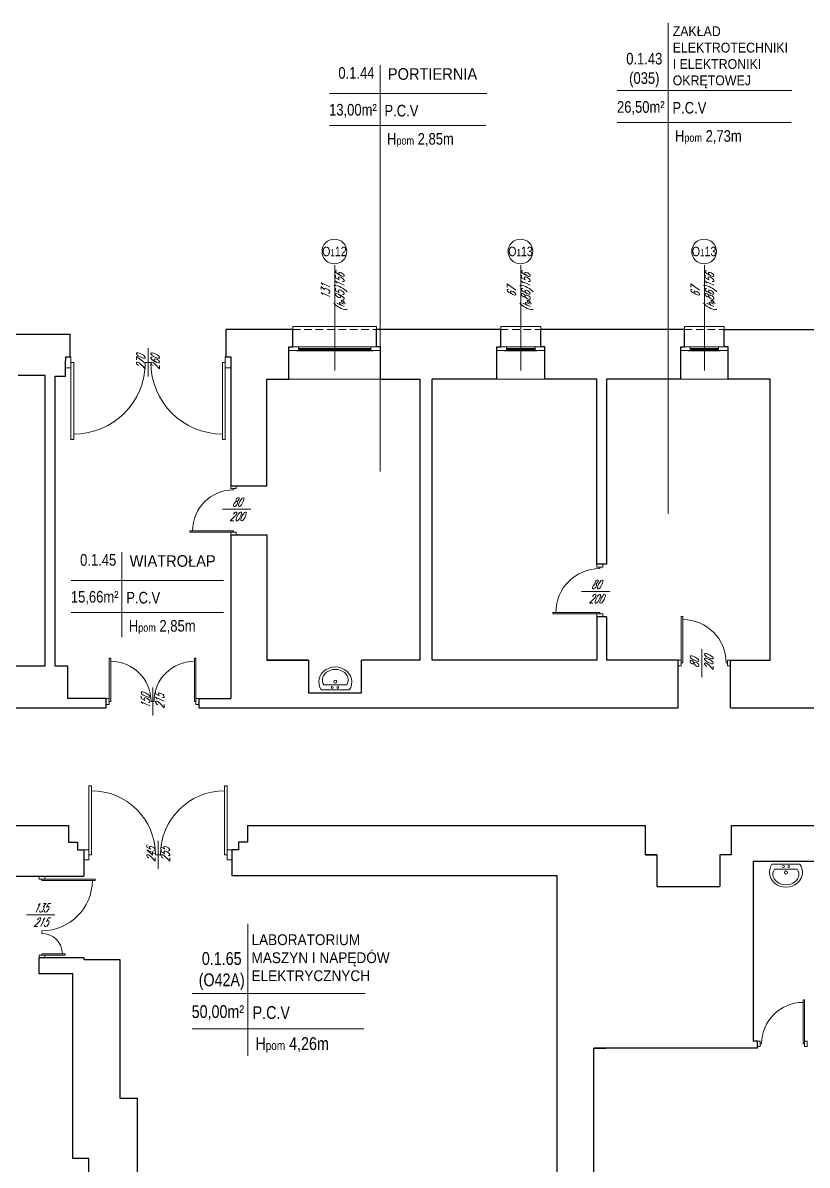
# Model space of a CAD drawing. Header units: millimetres. Extents: x -18485 to 40303, y -22087 to 35064.
# Drawn here: x 10850 to 12159, y 25898 to 27805 of the extents above; entities that cross this region are included whole.
import ezdxf

# ---------------------------------------------------------------- set-up
doc = ezdxf.new("R2010")
doc.units = ezdxf.units.MM
doc.linetypes.add('DASHED', pattern=[19.05, 12.7, -6.35])
doc.layers.get('0').update_dxf_attribs({"lineweight": 25})
for name, color, linetype, lineweight in [('-01 parter niski - ściany', 2, 'Continuous', 25), ('03-01_okna', 5, 'Continuous', 15), ('03_drzwi', 1, 'Continuous', 0), ('04-1_widok', 251, 'Continuous', 5), ('05-03_opis', 10, 'Continuous', 5), ('07_wyposażenie', 253, 'Continuous', 5)]:
    doc.layers.add(name, color=color, linetype=linetype, lineweight=lineweight)
doc.styles.add('ariel', font='arial.ttf', dxfattribs={"width": 0.8})
doc.styles.add('ariel_wym', font='simplex.shx', dxfattribs={"width": 0.65, "oblique": 25})

# ---------------------------------------------------------------- blocks, each defined once
blk = doc.blocks.new('umywal04')
at = {"flags": 128}
for points in [[(0, 0), (-2.4, -4.4), (-3.7, -9.1), (-4.1, -13.9), (-3.5, -18.7), (-1.8, -23.4), (0.7, -27.6), (4.2, -31.3), (8.3, -34.4), (13, -36.6), (18.1, -38), (23.4, -38.5), (28.7, -38), (33.8, -36.6), (38.5, -34.4), (42.6, -31.3), (46.1, -27.6), (48.6, -23.4), (50.3, -18.7), (50.9, -13.9), (50.5, -9.1), (49.2, -4.4), (46.8, 0)], [(4.3, -8.4), (2.7, -11.4), (1.8, -14.6), (1.7, -17.9), (2.3, -21.2), (3.7, -24.3), (5.8, -27.2), (8.5, -29.6), (11.7, -31.6), (15.3, -33.1), (19.3, -34.1), (23.3, -34.4), (27.4, -34.1), (31.3, -33.1), (34.9, -31.6), (38.1, -29.6), (40.8, -27.2), (42.9, -24.3), (44.3, -21.2), (44.9, -17.9), (44.8, -14.6), (43.9, -11.4), (42.3, -8.4)]]:
    blk.add_lwpolyline(points, dxfattribs=at)
for points in [[(0, 0), (46.8, 0)], [(4.3, -8.4), (42.3, -8.4)]]:
    blk.add_lwpolyline(points)
for centre, radius in [((19.3, -4), 1.56), ((23.5, -13.9), 2.54), ((28.3, -4), 1.56)]:
    blk.add_circle(centre, radius)
blk = doc.blocks.new('*U58')
blk.add_line((0, -0.375), (0, -0.4))
blk.add_lwpolyline([(0, 0.4), (0, 0.375), (-0.8, 0.375), (-0.8, 0.4), (-0.05, 0.4), (0.05, 0.4), (0.05, 0.45), (-0.05, 0.45), (-0.05, 0.4)])
at = {"ltscale": 0.8}
blk.add_lwpolyline([(-0.05, -0.4), (-0.05, -0.45), (0.05, -0.45), (0.05, -0.4)], close=True, dxfattribs=at)
blk.add_arc((0, 0.375), 0.75, 180, 270)
blk = doc.blocks.new('*U56')
blk.add_line((0, 0.375), (0, 0.4))
at = {"ltscale": 0.8}
blk.add_lwpolyline([(-0.05, 0.4), (-0.05, 0.45), (0.05, 0.45), (0.05, 0.4)], close=True, dxfattribs=at)
blk.add_lwpolyline([(0, -0.4), (0, -0.375), (-0.8, -0.375), (-0.8, -0.4), (-0.05, -0.4), (0.05, -0.4), (0.05, -0.45), (-0.05, -0.45), (-0.05, -0.4)])
blk.add_arc((0, -0.375), 0.75, 90, 180)
blk = doc.blocks.new('*U57')
for p, q in [((0, -0.025), (0, 0.025)), ((0, -0.675), (0, -0.7))]:
    blk.add_line(p, q)
for points in [[(0, 0.7), (0, 0.675), (0.7, 0.675), (0.7, 0.7), (0.05, 0.7), (-0.05, 0.7), (-0.05, 0.75), (0.05, 0.75), (0.05, 0.7)], [(0, -0.7), (0, -0.675), (0.7, -0.675), (0.7, -0.7), (0.05, -0.7), (-0.05, -0.7), (-0.05, -0.75), (0.05, -0.75), (0.05, -0.7)]]:
    blk.add_lwpolyline(points)
for centre, start, end in [((0, 0.675), 270, 0), ((0, -0.675), 0, 90)]:
    blk.add_arc(centre, 0.65, start, end)
blk = doc.blocks.new('*U61')
for p, q in [((0, -0.25), (0, -0.3)), ((0, -0.675), (0, -0.7))]:
    blk.add_line(p, q)
for points in [[(0, 0.7), (0, 0.675), (0.975, 0.675), (0.975, 0.7), (0.05, 0.7), (-0.05, 0.7), (-0.05, 0.75), (0.05, 0.75), (0.05, 0.7)], [(0, -0.7), (0, -0.675), (0.425, -0.675), (0.425, -0.7), (0.05, -0.7), (-0.05, -0.7), (-0.05, -0.75), (0.05, -0.75), (0.05, -0.7)]]:
    blk.add_lwpolyline(points)
for centre, radius, start, end in [((0, 0.675), 0.925, 270, 0), ((0, -0.675), 0.375, 0, 90)]:
    blk.add_arc(centre, radius, start, end)
blk = doc.blocks.new('*U81')
blk.add_line((0, -0.375), (0, -0.4))
blk.add_lwpolyline([(0, 0.4), (0, 0.375), (0.8, 0.375), (0.8, 0.4), (0.05, 0.4), (-0.05, 0.4), (-0.05, 0.45), (0.05, 0.45), (0.05, 0.4)])
at = {"ltscale": 0.8}
blk.add_lwpolyline([(0.05, -0.4), (0.05, -0.45), (-0.05, -0.45), (-0.05, -0.4)], close=True, dxfattribs=at)
blk.add_arc((0, 0.375), 0.75, 270, 360)

msp = doc.modelspace()

# ---------------------------------------------------------------- linework, layer by layer
at = {"layer": '-01 parter niski - ściany'}
for p, q in [((11300.6, 27293.3), (11189.1, 27293.3)), ((11189.1, 27293.3), (11189.1, 27247.3)), ((11300.6, 27264.3), (11300.6, 27293.3)), ((11647.6, 27293.3), (11440.6, 27293.3)), ((11440.6, 27264.3), (11440.6, 27293.3)), ((11647.6, 27264.3), (11647.6, 27293.3)), ((11954.6, 27293.3), (11714.6, 27293.3)), ((11714.6, 27264.3), (11714.6, 27293.3)), ((11954.6, 27264.3), (11954.6, 27293.3)), ((12020.6, 27264.3), (12020.6, 27293.3)), ((12020.6, 27293.3), (12226.1, 27293.3)), ((10830.6, 27285.1), (10929.1, 27285.1)), ((10929.1, 27247.3), (10929.1, 27285.1)), ((11294.1, 27210.3), (11294.1, 27264.3)), ((11294.1, 27264.3), (11300.6, 27264.3)), ((11447.1, 27264.3), (11440.6, 27264.3)), ((11447.1, 27210.3), (11447.1, 27264.3)), ((11641.1, 27210.3), (11641.1, 27264.3)), ((11641.1, 27264.3), (11647.6, 27264.3)), ((11721.1, 27264.3), (11714.6, 27264.3)), ((11721.1, 27210.3), (11721.1, 27264.3)), ((11948.1, 27210.3), (11948.1, 27264.3)), ((11948.1, 27264.3), (11954.6, 27264.3)), ((12027.1, 27264.3), (12020.6, 27264.3)), ((12027.1, 27210.3), (12027.1, 27264.3)), ((10921.1, 27247.3), (10929.1, 27247.3)), ((10921.1, 27247.3), (10921.1, 27241.3)), ((10921.1, 27215.3), (10921.1, 27241.3)), ((11189.1, 27247.3), (11197.1, 27247.3)), ((11197.1, 27247.3), (11197.1, 27032.3)), ((11197.1, 27241.3), (11197.1, 27032.3)), ((10887.1, 27216.1), (10842.1, 27216.1)), ((10887.1, 26731.3), (10887.1, 27216.3)), ((10904.1, 26731.3), (10904.1, 27215.3)), ((10904.1, 27215.3), (10921.1, 27215.3)), ((11257.1, 27032.3), (11257.1, 27210.3)), ((11257.1, 27210.3), (11294.1, 27210.3)), ((11447.1, 27210.3), (11513.1, 27210.3)), ((11513.1, 26741.3), (11513.1, 27210.3)), ((11533.1, 26741.3), (11533.1, 27210.3)), ((11641.1, 27210.3), (11533.1, 27210.3)), ((11808.1, 27210.3), (11721.1, 27210.3)), ((11808.1, 26901.3), (11808.1, 27210.3)), ((11948.1, 27210.3), (11824.1, 27210.3)), ((11824.1, 27210.3), (11824.1, 26901.3)), ((12097.1, 27210.3), (12027.1, 27210.3)), ((12097.1, 26741.3), (12097.1, 27210.3)), ((11197.1, 27032.3), (11257.1, 27032.3)), ((11197.1, 26950.3), (11197.1, 26677.3)), ((11197.1, 26950.3), (11257.1, 26950.3)), ((11257.1, 26950.3), (11257.1, 26741.3)), ((11824.1, 26901.3), (11808.1, 26901.3)), ((11824.1, 26813.3), (11808.1, 26813.3)), ((11808.1, 26813.3), (11808.1, 26741.3)), ((11824.1, 26813.3), (11824.1, 26741.3)), ((11327.1, 26741.3), (11257.1, 26741.3)), ((11257.1, 26741.3), (11327.1, 26741.3)), ((11327.1, 26741.3), (11327.1, 26686.3)), ((11513.1, 26741.3), (11415.1, 26741.3)), ((11415.1, 26686.3), (11415.1, 26741.3)), ((11808.1, 26741.3), (11533.1, 26741.3)), ((11944.1, 26741.3), (11824.1, 26741.3)), ((11944.1, 26661.3), (11944.1, 26741.3)), ((12031.1, 26661.3), (12031.1, 26741.3)), ((12031.1, 26741.3), (12097.1, 26741.3)), ((10887.1, 26731.3), (10476.1, 26731.3)), ((10925.1, 26731.3), (10904.1, 26731.3)), ((10925.1, 26677.3), (10925.1, 26731.3)), ((11327.1, 26686.3), (11415.1, 26686.3)), ((10476.1, 26661.3), (10989.1, 26661.3)), ((10989.1, 26677.3), (10925.1, 26677.3)), ((10989.1, 26661.3), (10989.1, 26677.3)), ((11144.1, 26661.3), (11144.1, 26677.3)), ((11144.1, 26677.3), (11197.1, 26677.3)), ((11144.1, 26661.3), (11944.1, 26661.3)), ((12031.1, 26661.3), (12253.1, 26661.3)), ((10434.1, 26465.3), (10926.1, 26465.3)), ((10926.1, 26465.3), (10926.1, 26437.3)), ((11225.1, 26465.3), (11225.1, 26437.3)), ((11225.1, 26465.3), (11889.2, 26465.3)), ((11889.2, 26416.3), (11889.2, 26465.3)), ((12032.2, 26465.3), (12433.1, 26465.3)), ((12032.2, 26465.3), (12032.2, 26416.3)), ((10926.1, 26437.3), (10941.1, 26437.3)), ((10941.1, 26437.3), (10941.1, 26424.3)), ((11225.1, 26437.3), (11210.1, 26437.3)), ((11210.1, 26437.3), (11210.1, 26424.3)), ((10941.1, 26424.3), (10952.1, 26424.3)), ((10952.1, 26424.3), (10952.1, 26380.3)), ((11210.1, 26424.3), (11199.1, 26424.3)), ((11199.1, 26424.3), (11199.1, 26381.1)), ((11908.2, 26416.3), (11889.2, 26416.3)), ((11889.2, 26416.3), (11908.2, 26416.3)), ((11908.2, 26416.3), (11908.2, 26363.3)), ((12032.2, 26416.3), (12013.2, 26416.3)), ((12032.2, 26416.3), (12013.2, 26416.3)), ((12013.2, 26416.3), (12013.2, 26363.3)), ((12179.1, 26405.1), (12069.1, 26405.1)), ((12069.1, 26405.1), (12069.1, 26105.1)), ((10434.1, 26380.3), (10952.1, 26380.3)), ((11742.1, 26381.1), (11199.1, 26381.1)), ((11742.1, 25711.1), (11742.1, 26381.1)), ((11908.2, 26363.3), (12013.2, 26363.3)), ((10952.1, 26244), (10877.4, 26244)), ((10877.4, 26217.3), (10877.4, 26244)), ((10952.1, 26244), (10952.1, 26241.1)), ((10952.1, 26241.1), (11012.1, 26241.1)), ((11012.1, 26241.1), (11012.1, 26010.1)), ((10933.4, 26217.3), (10877.4, 26217.3)), ((10933.4, 25909.3), (10933.4, 26217.3)), ((11803.1, 26093.1), (11823.3, 26093.1)), ((12076.1, 26093.1), (11803.1, 26093.1)), ((11803.1, 25864.1), (11803.1, 26093.1)), ((12076.1, 26105.1), (12069.1, 26105.1)), ((12076.1, 26093.1), (12076.1, 26105.1)), ((11012.1, 26010.1), (11041.1, 26010.1)), ((11041.1, 26010.1), (11041.1, 25711.1)), ((10960.4, 25909.3), (10933.4, 25909.3)), ((10960.4, 25693.3), (10960.4, 25909.3))]:
    msp.add_line(p, q, dxfattribs=at)
at = {"layer": '03-01_okna', "linetype": 'Continuous', "lineweight": 0}
for p, q in [((11300.6, 27293.3), (11300.6, 27298.3)), ((11300.6, 27298.3), (11440.6, 27298.3)), ((11440.6, 27293.3), (11440.6, 27298.3)), ((11647.6, 27293.3), (11647.6, 27298.3)), ((11647.6, 27298.3), (11714.6, 27298.3)), ((11714.6, 27293.3), (11714.6, 27298.3)), ((11954.6, 27293.3), (11954.6, 27298.3)), ((11954.6, 27298.3), (12020.6, 27298.3)), ((12020.6, 27293.3), (12020.6, 27298.3)), ((11431.1, 27264.3), (11310.1, 27264.3)), ((11310.1, 27261.3), (11431.1, 27261.3)), ((11311.1, 27257.3), (11311.1, 27261.3)), ((11311.1, 27259.8), (11430.1, 27259.8)), ((11311.1, 27259.3), (11430.1, 27259.3)), ((11430.1, 27257.3), (11430.1, 27261.3)), ((11705.1, 27264.3), (11657.1, 27264.3)), ((11657.1, 27261.3), (11705.1, 27261.3)), ((11658.1, 27257.3), (11658.1, 27261.3)), ((11658.1, 27259.8), (11704.1, 27259.8)), ((11658.1, 27259.3), (11704.1, 27259.3)), ((11704.1, 27257.3), (11704.1, 27261.3)), ((12011.1, 27264.3), (11964.1, 27264.3)), ((11964.1, 27261.3), (12011.1, 27261.3)), ((11965.1, 27257.3), (11965.1, 27261.3)), ((11965.1, 27259.8), (12010.1, 27259.8)), ((11965.1, 27259.3), (12010.1, 27259.3)), ((12010.1, 27257.3), (12010.1, 27261.3))]:
    msp.add_line(p, q, dxfattribs=at)
at = {"layer": '03-01_okna', "linetype": 'DASHED'}
for p, q in [((11300.6, 27293.3), (11440.6, 27293.3)), ((11647.6, 27293.3), (11714.6, 27293.3)), ((11954.6, 27293.3), (12020.6, 27293.3))]:
    msp.add_line(p, q, dxfattribs=at)
at = {"layer": '03-01_okna', "linetype": 'Continuous', "lineweight": 0}
for points in [[(11310.1, 27258.3), (11294.1, 27258.3), (11294.1, 27264.3), (11310.1, 27264.3)], [(11447.1, 27258.3), (11431.1, 27258.3), (11431.1, 27264.3), (11447.1, 27264.3)], [(11657.1, 27258.3), (11641.1, 27258.3), (11641.1, 27264.3), (11657.1, 27264.3)], [(11721.1, 27258.3), (11705.1, 27258.3), (11705.1, 27264.3), (11721.1, 27264.3)], [(11964.1, 27258.3), (11948.1, 27258.3), (11948.1, 27264.3), (11964.1, 27264.3)], [(12027.1, 27258.3), (12011.1, 27258.3), (12011.1, 27264.3), (12027.1, 27264.3)]]:
    msp.add_lwpolyline(points, close=True, dxfattribs=at)
for points in [[(11307.1, 27258.3), (11307.1, 27257.3), (11434.1, 27257.3), (11434.1, 27258.3)], [(11654.1, 27258.3), (11654.1, 27257.3), (11708.1, 27257.3), (11708.1, 27258.3)], [(11961.1, 27258.3), (11961.1, 27257.3), (12014.1, 27257.3), (12014.1, 27258.3)]]:
    msp.add_lwpolyline(points, dxfattribs=at)
at = {"layer": '04-1_widok'}
for p, q in [((11447.1, 27210.3), (11294.1, 27210.3)), ((11721.1, 27210.3), (11641.1, 27210.3)), ((12027.1, 27210.3), (11948.1, 27210.3))]:
    msp.add_line(p, q, dxfattribs=at)
at = {"layer": '05-03_opis'}
for p, q in [((11927.1, 27805), (11927.1, 26985.1)), ((11446.5, 27734.5), (11446.5, 27056)), ((11842.2, 27692), (12133.7, 27692)), ((11361.7, 27687.2), (11624.5, 27687.2)), ((11361.7, 27633.7), (11622.6, 27633.7)), ((11842.2, 27638.5), (12132.6, 27638.5)), ((11015.5, 26921.5), (11015.5, 26779.4)), ((10930.7, 26874.2), (11185, 26874.2)), ((10930.7, 26820.7), (11185, 26820.7)), ((11225.7, 26301), (11225.7, 26080.3)), ((11132.4, 26184.4), (11421.4, 26184.4)), ((11132.4, 26125.5), (11419.4, 26125.5))]:
    msp.add_line(p, q, dxfattribs=at)
at = {"layer": '05-03_opis', "lineweight": 0}
for p, q in [((11370.6, 27224.6), (11370.6, 27400.6)), ((11681.1, 27224.6), (11681.1, 27400.6)), ((11987.6, 27224.6), (11987.6, 27400.6)), ((11059.1, 27261.7), (11059.1, 27214.5)), ((11230.6, 26993), (11183.4, 26993)), ((11829.8, 26855.5), (11782.6, 26855.5)), ((11983.2, 26759.7), (11983.2, 26712.5)), ((11066.9, 26695.7), (11066.9, 26648.5)), ((11076, 26439.7), (11076, 26392.5)), ((10903.3, 26315.7), (10856.1, 26315.7))]:
    msp.add_line(p, q, dxfattribs=at)
for centre in [(11370.1, 27423.3), (11680.6, 27423.3), (11987.1, 27423.3)]:
    msp.add_circle(centre, 20.7, dxfattribs=at)

# ---------------------------------------------------------------- block references
at = {"layer": '03_drzwi'}
for name, p, xscale, yscale, zscale, rotation in [('*U57', (11059.1, 27238.1), -183.9999999999782, 183.9999999999782, 183.9999999999793, 90), ('*U58', (11987.6, 26736.5), -96.66666666663878, 96.66666666663878, 96.66666666664031, 90), ('*U57', (11066.6, 26672.1), 103.3333333333212, 103.3333333333212, 103.3333333333212, 90), ('*U57', (11075.6, 26416.1), 164.6666666666461, 164.6666666666461, 164.6666666666482, 90), ('*U81', (12117.6, 26100.5), -92.22222222219716, 92.22222222219716, 92.22222222219706, 270)]:
    msp.add_blockref(name, p, dxfattribs=dict(at, xscale=xscale, yscale=yscale, zscale=zscale, rotation=rotation))
for name, p, xscale, yscale, zscale in [('*U56', (11201.7, 26991.3), 91.11110839949288, 91.11110839949106, 91.11110839949288), ('*U56', (11813, 26857.3), 97.82117256161291, 97.82117256161291, 97.82117256161291), ('*U61', (10882, 26312.1), 90.87122940506197, 90.87122940506015, 90.87122940506197)]:
    msp.add_blockref(name, p, dxfattribs=dict(at, xscale=xscale, yscale=yscale, zscale=zscale))
at = {"layer": '07_wyposażenie', "ltscale": 2, "rotation": 180}
msp.add_blockref('umywal04', (11394.9, 26691.3), dxfattribs=at)
at = {"layer": '07_wyposażenie', "ltscale": 2}
msp.add_blockref('umywal04', (12100.3, 26400.5), dxfattribs=at)

# ---------------------------------------------------------------- texts
at = {"layer": '05-03_opis', "style": 'ariel'}
for s, insert, char_height, width, attachment_point in [('\\W0.9;{\\fArial|b0|i0|c238|p34;ZAKŁAD \\PELEKTROTECHNIKI \\PI ELEKTRONIKI \\POKRĘTOWEJ}', (11934.7, 27747.5), 16.396, 289.456, 4), ('{\\fArial|b0|i0|c238|p34;0.1.43\\P(035)}', (11887.3, 27726.1), 19.397, 90.191, 5), ('{\\fArial|b0|i0|c238|p34;0.1.44}', (11406.8, 27721.3), 19.397, 90.191, 5), ('\\W0.9;{\\fArial|b0|i0|c238|p34;PORTIERNIA}', (11459.3, 27719.5), 19.397, 342.426, 4), ('{\\fArial|b0|i0|c238|p34;26,50m²}', (11881.5, 27662.8), 19.397, 90.191, 5), ('{\\fArial|b0|i0|c238|p34;P.C.V}', (11934.3, 27663.1), 19.397, 267.302, 4), ('{\\fArial|b0|i0|c238|p34;13,00m²}', (11401, 27658.1), 19.397, 90.191, 5), ('{\\fArial|b0|i0|c238|p34;P.C.V}', (11453.7, 27658.3), 19.397, 267.302, 4), ('{\\fArial|b0|i0|c238|p34; H\\H0.7x;pom\\H1.429x; 2,85m}', (11451.9, 27609.3), 19.397, 267.302, 4), ('{\\fArial|b0|i0|c238|p34; H\\H0.7x;pom\\H1.429x; 2,73m}', (11932.4, 27614.1), 19.397, 267.302, 4), ('{\\fArial|b0|i0|c238|p34;0.1.45}', (10975.8, 26908.3), 19.397, 90.191, 5), ('\\W0.9;{\\fArial|b0|i0|c238|p34;WIATROŁAP}', (11028.3, 26906.5), 19.397, 342.426, 4), ('{\\fArial|b0|i0|c238|p34;15,66m²}', (10970, 26845.1), 19.397, 90.191, 5), ('{\\fArial|b0|i0|c238|p34;P.C.V}', (11022.7, 26845.3), 19.397, 267.302, 4), ('{\\fArial|b0|i0|c238|p34; H\\H0.7x;pom\\H1.429x; 2,85m}', (11020.9, 26796.3), 19.397, 267.302, 4), ('\\W0.9;{\\fArial|b0|i0|c238|p34;LABORATORIUM \\PMASZYN I NAPĘDÓW ELEKTRYCZNYCH}', (11231.7, 26244.2), 18.036, 318.402, 4), ('{\\fArial|b0|i0|c238|p34;0.1.65\\P(O42A)}', (11182, 26222), 21.337, 99.21, 5), ('{\\fArial|b0|i0|c238|p34;50,00m²}', (11175.6, 26152.4), 21.337, 99.21, 5), ('{\\fArial|b0|i0|c238|p34;P.C.V}', (11233.6, 26152.6), 21.337, 294.032, 4), ('{\\fArial|b0|i0|c238|p34; H\\H0.7x;pom\\H1.429x; 4,26m}', (11231.6, 26098.7), 21.337, 294.032, 4)]:
    msp.add_mtext(s, dxfattribs=dict(at, insert=insert, char_height=char_height, width=width, attachment_point=attachment_point))
at = {"layer": '05-03_opis', "lineweight": 0, "attachment_point": 5}
for s, insert, char_height, width, style in [('O{\\H0.7576x;1}12', (11370.1, 27423.3), 15.84, 75.194, 'ariel'), ('O{\\H0.7576x;1}13', (11680.6, 27423.3), 15.84, 75.194, 'ariel'), ('O{\\H0.7576x;1}13', (11987.1, 27423.3), 15.84, 75.194, 'ariel'), ('80\\P200', (11207.2, 26993), 14.4, 68.936, 'ariel_wym'), ('80\\P200', (11806.4, 26855.5), 14.4, 68.936, 'ariel_wym'), ('135\\P215', (10879.9, 26315.7), 14.4, 68.936, 'ariel_wym')]:
    msp.add_mtext(s, dxfattribs=dict(at, insert=insert, char_height=char_height, width=width, style=style))
at = {"layer": '05-03_opis', "lineweight": 0, "char_height": 14.4, "attachment_point": 5, "rotation": 90, "style": 'ariel_wym'}
for s, insert, width in [('131\\P({\\H0.8333x;h\\H0.6x;p}95)156', (11369.5, 27355.7), 62.661), ('67\\P({\\H0.8333x;h\\H0.6x;p}86)156', (11680, 27355.7), 62.661), ('67\\P({\\H0.8333x;h\\H0.6x;p}86)156', (11986.5, 27355.7), 62.661), ('270\\P260', (11059.1, 27238.3), 68.936), ('80\\P200', (11983.2, 26736.3), 68.936), ('150\\P215', (11066.9, 26672.3), 68.936), ('245\\P255', (11076, 26416.3), 68.936)]:
    msp.add_mtext(s, dxfattribs=dict(at, insert=insert, width=width))

doc.saveas('drawing.dxf')
